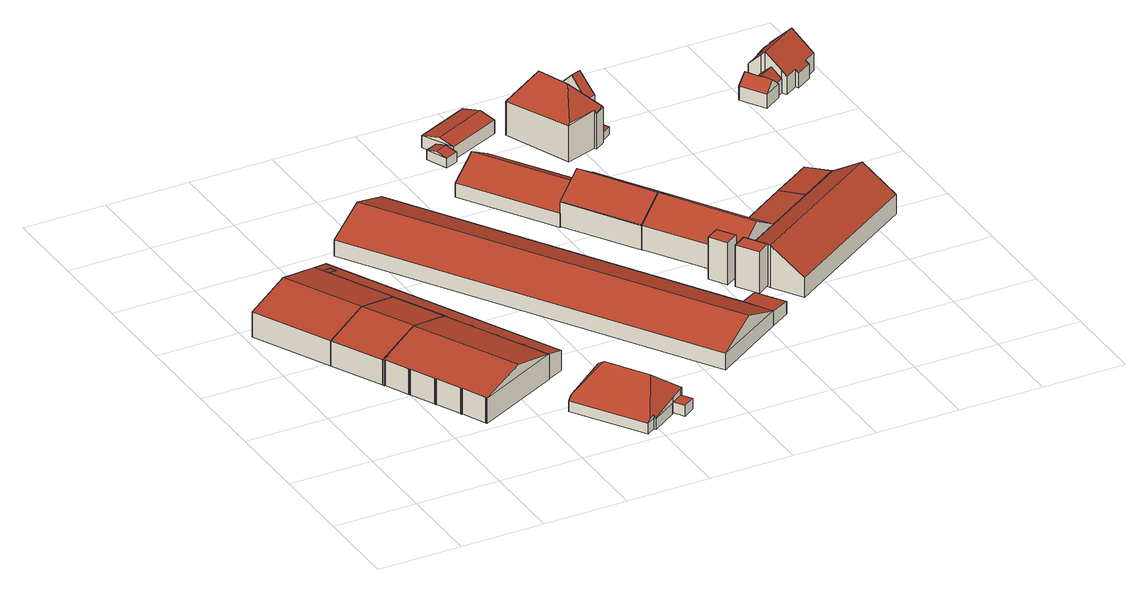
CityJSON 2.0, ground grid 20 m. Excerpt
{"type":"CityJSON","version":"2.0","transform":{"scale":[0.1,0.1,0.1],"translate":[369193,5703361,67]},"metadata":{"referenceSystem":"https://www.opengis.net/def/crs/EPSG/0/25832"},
"CityObjects":{
"building1":{"type":"Building","attributes":{"Gemeindeschluessel":"05911000","Geometrietyp2DReferenz":"3000","function":"31001_2700"},"address":[{"country":"Germany","locality":"Bochum","thoroughfareNumber":"80","thoroughfareName":"Vienhovenweg"}],"children":["building1-1","building1-2","building1-3","building1-4"]},
"building1-1":{"type":"BuildingPart","attributes":{"roofType":"5000","measuredHeight":9.25,"storeysAboveGround":1},"parents":["building1"],"geometry":[{"type":"Solid","lod":"2","boundaries":[[[[0,1,2,3]],[[4,5,6,7]],[[8,9,10,11]],[[3,2,9,8]],[[12,13,14,15,16,17]],[[8,11,15,14]],[[17,16,4,7]],[[13,12,0,3]],[[14,13,3,8]],[[12,17,7,0]],[[1,6,5,10,9,2]],[[7,6,1,0]],[[10,5,4,11]],[[16,11,4]],[[15,11,16]]]],"semantics":{"surfaces":[{"type":"WallSurface"},{"type":"RoofSurface"},{"type":"GroundSurface"},{"type":"ClosureSurface"}],"values":[[0,0,0,0,1,1,0,0,0,0,2,3,3,0,3]]}}]},
"building1-2":{"type":"BuildingPart","attributes":{"roofType":"2100","measuredHeight":6.23,"storeysAboveGround":1},"parents":["building1"],"geometry":[{"type":"Solid","lod":"2","boundaries":[[[[18,19,1,0]],[[20,21,19,18]],[[7,6,21,20]],[[20,18,0,7]],[[19,21,6,1]],[[0,1,6,7]]]],"semantics":{"surfaces":[{"type":"WallSurface"},{"type":"RoofSurface"},{"type":"GroundSurface"},{"type":"ClosureSurface"}],"values":[[0,0,0,1,2,3]]}}]},
"building1-3":{"type":"BuildingPart","attributes":{"roofType":"5000","measuredHeight":9.25,"storeysAboveGround":1},"parents":["building1"],"geometry":[{"type":"Solid","lod":"2","boundaries":[[[[22,23,24,25]],[[26,27,23,22]],[[28,29,27,26]],[[30,31,29,28]],[[32,33,31,30]],[[34,35,33,32]],[[36,37,35,34]],[[38,39,37,36]],[[40,41,39,38]],[[42,43,41,40]],[[44,45,43,42]],[[46,47,45,44]],[[48,49,47,46]],[[50,51,49,48]],[[52,53,51,50]],[[54,55,53,52]],[[56,57,58,55,54]],[[59,60,61,62,63]],[[64,65,60,59]],[[66,67,65,64]],[[68,69,67,66]],[[70,71,69,68]],[[72,73,71,70]],[[74,75,73,72]],[[76,77,75,74]],[[78,79,77,76]],[[80,81,79,78]],[[82,83,81,80]],[[84,85,83,82]],[[86,87,85,84]],[[88,89,87,86]],[[90,91,89,88]],[[92,93,91,90]],[[94,95,93,92]],[[25,24,95,94]],[[44,42,40,38,36,34,32,30,28,26,22,25,96,97,98,56,54,52,50,48,46]],[[92,90,88,86,84,82,80,78,76,74,72,70,68,66,64,59,63,99,97,96,94]],[[94,96,25]],[[23,27,29,31,33,35,37,39,41,43,45,47,49,51,53,55,58,61,60,65,67,69,71,73,75,77,79,81,83,85,87,89,91,93,95,24]],[[100,63,62]],[[57,56,101]],[[61,58,57,62]],[[57,101,100,62]],[[101,56,98]],[[63,100,99]],[[99,100,101,98,97]]]],"semantics":{"surfaces":[{"type":"WallSurface"},{"type":"RoofSurface"},{"type":"GroundSurface"},{"type":"ClosureSurface"}],"values":[[0,0,0,0,0,0,0,0,0,0,0,0,0,0,0,0,0,0,0,0,0,0,0,0,0,0,0,0,0,0,0,0,0,0,0,1,1,0,2,0,0,3,3,0,0,3]]}}]},
"building1-4":{"type":"BuildingPart","attributes":{"roofType":"3100","measuredHeight":9.27,"storeysAboveGround":1},"parents":["building1"],"geometry":[{"type":"MultiSurface","lod":"2","boundaries":[[[11,10,58,57]],[[62,61,5,4]],[[57,101,98,102,103,11]],[[4,103,102,99,100,62]],[[10,5,61,58]],[[5,10,11,4]],[[58,61,62,57]],[[16,15,11,103]],[[16,11,15]],[[102,98,97,99]],[[100,101,57,62]],[[99,97,98,101,100]]],"semantics":{"surfaces":[{"type":"WallSurface"},{"type":"RoofSurface"},{"type":"GroundSurface"},{"type":"ClosureSurface"}],"values":[0,0,1,1,2,3,3,0,3,0,3,3]}}]},
"building2":{"type":"Building","attributes":{"Gemeindeschluessel":"05911000","Geometrietyp2DReferenz":"3000","function":"51009_1610","roofType":"2100","measuredHeight":6.14},"geometry":[{"type":"Solid","lod":"2","boundaries":[[[[104,105,106,13]],[[107,108,105,104]],[[94,109,108,107]],[[92,110,109,94]],[[90,111,110,92]],[[88,112,111,90]],[[86,113,112,88]],[[84,114,113,86]],[[82,115,114,84]],[[80,116,115,82]],[[78,117,116,80]],[[76,118,117,78]],[[74,119,118,76]],[[72,120,119,74]],[[70,121,120,72]],[[68,122,121,70]],[[66,123,122,68]],[[64,124,123,66]],[[59,125,124,64]],[[63,126,125,59]],[[16,127,126,63]],[[17,128,127,16]],[[20,129,128,17]],[[18,130,129,20]],[[12,131,130,18]],[[13,106,131,12]],[[18,20,17,16,63,59,64,66,68,70,72,74,76,78,80,82,84,86,88,90,92,94,107,104,13,12]],[[105,108,109,110,111,112,113,114,115,116,117,118,119,120,121,122,123,124,125,126,127,128,129,130,131,106]]]],"semantics":{"surfaces":[{"type":"WallSurface"},{"type":"RoofSurface"},{"type":"GroundSurface"}],"values":[[0,0,0,0,0,0,0,0,0,0,0,0,0,0,0,0,0,0,0,0,0,0,0,0,0,0,1,2]]}}]},
"building3":{"type":"Building","attributes":{"Gemeindeschluessel":"05911000","Geometrietyp2DReferenz":"3000","function":"31001_2700","roofType":"5000","measuredHeight":9.01,"storeysAboveGround":1},"geometry":[{"type":"Solid","lod":"2","boundaries":[[[[132,133,134,135]],[[136,137,133,132]],[[138,139,137,136]],[[140,141,139,138]],[[142,143,141,140]],[[144,145,143,142]],[[146,147,145,144]],[[148,149,147,146]],[[150,151,149,148]],[[152,153,151,150]],[[154,155,153,152]],[[135,134,155,154]],[[156,157,158,159,160,161,162]],[[163,164,165,166,167]],[[168,163,167,157,156,169]],[[158,157,167,166,154,152]],[[169,156,142,140]],[[156,162,144,142]],[[168,169,140,138]],[[163,168,138,136]],[[165,164,132,135]],[[166,165,135,154]],[[161,160,148,146]],[[162,161,146,144]],[[160,159,150,148]],[[159,158,152,150]],[[164,163,136,132]],[[133,137,139,141,143,145,147,149,151,153,155,134]]]],"semantics":{"surfaces":[{"type":"WallSurface"},{"type":"RoofSurface"},{"type":"GroundSurface"}],"values":[[0,0,0,0,0,0,0,0,0,0,0,0,1,1,1,1,0,0,0,0,0,0,0,0,0,0,0,2]]}}]},
"building4":{"type":"Building","attributes":{"Gemeindeschluessel":"05911000","Geometrietyp2DReferenz":"3000","function":"31001_2523","roofType":"1000","measuredHeight":2.71,"storeysAboveGround":1},"geometry":[{"type":"Solid","lod":"2","boundaries":[[[[170,171,172,173]],[[174,175,171,170]],[[176,177,175,174]],[[173,172,177,176]],[[174,170,173,176]],[[171,175,177,172]]]],"semantics":{"surfaces":[{"type":"WallSurface"},{"type":"RoofSurface"},{"type":"GroundSurface"}],"values":[[0,0,0,0,1,2]]}}]},
"building5":{"type":"Building","attributes":{"Gemeindeschluessel":"05911000","Geometrietyp2DReferenz":"3000","function":"31001_2727"},"children":["building5-1","building5-2"]},
"building5-1":{"type":"BuildingPart","attributes":{"roofType":"5000","measuredHeight":8.03,"storeysAboveGround":1},"parents":["building5"],"geometry":[{"type":"Solid","lod":"2","boundaries":[[[[178,179,180,181]],[[182,183,179,178]],[[184,185,186,183,182]],[[181,180,187,188,189]],[[190,191,178,181]],[[189,184,182,191,190]],[[178,191,182]],[[189,190,181]],[[179,183,186,187,180]],[[188,185,184,189]],[[187,186,185,188]]]],"semantics":{"surfaces":[{"type":"WallSurface"},{"type":"RoofSurface"},{"type":"GroundSurface"},{"type":"ClosureSurface"}],"values":[[0,0,0,0,1,1,0,0,2,0,3]]}}]},
"building5-2":{"type":"BuildingPart","attributes":{"roofType":"2100","measuredHeight":3.59,"storeysAboveGround":1},"parents":["building5"],"geometry":[{"type":"Solid","lod":"2","boundaries":[[[[192,193,186,185]],[[194,195,193,192]],[[188,187,195,194]],[[194,192,185,188]],[[193,195,187,186]],[[187,188,185,186]]]],"semantics":{"surfaces":[{"type":"WallSurface"},{"type":"RoofSurface"},{"type":"GroundSurface"},{"type":"ClosureSurface"}],"values":[[0,0,0,1,2,3]]}}]},
"building6":{"type":"Building","attributes":{"Gemeindeschluessel":"05911000","Geometrietyp2DReferenz":"3000","function":"31001_2700","roofType":"3100","measuredHeight":3.1,"storeysAboveGround":1},"geometry":[{"type":"Solid","lod":"2","boundaries":[[[[196,197,198,199]],[[200,201,197,196]],[[202,203,201,200]],[[199,198,203,202]],[[196,204,200]],[[202,205,199]],[[199,205,204,196]],[[200,204,205,202]],[[197,201,203,198]]]],"semantics":{"surfaces":[{"type":"WallSurface"},{"type":"RoofSurface"},{"type":"GroundSurface"}],"values":[[0,0,0,0,0,0,1,1,2]]}}]},
"building7":{"type":"Building","attributes":{"Gemeindeschluessel":"05911000","Geometrietyp2DReferenz":"3000","function":"31001_2700","roofType":"3100","measuredHeight":7.53,"storeysAboveGround":1},"geometry":[{"type":"Solid","lod":"2","boundaries":[[[[206,207,208,209]],[[210,211,207,206]],[[212,213,211,210]],[[209,208,213,212]],[[206,214,210]],[[212,215,209]],[[209,215,214,206]],[[210,214,215,212]],[[207,211,213,208]]]],"semantics":{"surfaces":[{"type":"WallSurface"},{"type":"RoofSurface"},{"type":"GroundSurface"}],"values":[[0,0,0,0,0,0,1,1,2]]}}]},
"building8":{"type":"Building","attributes":{"Gemeindeschluessel":"05911000","Geometrietyp2DReferenz":"3000","function":"51002_1290","roofType":"1000","measuredHeight":10.4},"geometry":[{"type":"Solid","lod":"2","boundaries":[[[[216,217,218,219]],[[220,221,217,216]],[[222,223,221,220]],[[219,218,223,222]],[[220,216,219,222]],[[217,221,223,218]]]],"semantics":{"surfaces":[{"type":"WallSurface"},{"type":"RoofSurface"},{"type":"GroundSurface"}],"values":[[0,0,0,0,1,2]]}}]},
"building9":{"type":"Building","attributes":{"Gemeindeschluessel":"05911000","Geometrietyp2DReferenz":"3000","function":"31001_2726","roofType":"5000","measuredHeight":10.56,"storeysAboveGround":1},"geometry":[{"type":"Solid","lod":"2","boundaries":[[[[224,225,226,227]],[[228,229,225,224]],[[230,231,229,228]],[[232,233,231,230]],[[227,226,233,232]],[[234,235,236,237]],[[227,237,236,238,224]],[[238,236,235,230,228]],[[238,228,224]],[[234,237,227,232]],[[235,234,232,230]],[[225,229,231,233,226]]]],"semantics":{"surfaces":[{"type":"WallSurface"},{"type":"RoofSurface"},{"type":"GroundSurface"}],"values":[[0,0,0,0,0,1,1,0,0,0,0,2]]}}]},
"building10":{"type":"Building","attributes":{"Gemeindeschluessel":"05911000","Geometrietyp2DReferenz":"3000","function":"31001_2700","roofType":"3100","measuredHeight":4.18,"storeysAboveGround":1},"geometry":[{"type":"Solid","lod":"2","boundaries":[[[[239,240,241,242]],[[243,244,240,239]],[[245,246,244,243]],[[242,241,246,245]],[[239,247,243]],[[245,248,242]],[[242,248,247,239]],[[243,247,248,245]],[[240,244,246,241]]]],"semantics":{"surfaces":[{"type":"WallSurface"},{"type":"RoofSurface"},{"type":"GroundSurface"}],"values":[[0,0,0,0,0,0,1,1,2]]}}]},
"building11":{"type":"Building","attributes":{"Gemeindeschluessel":"05911000","Geometrietyp2DReferenz":"3000","function":"51002_1290","roofType":"1000","measuredHeight":10.37},"geometry":[{"type":"Solid","lod":"2","boundaries":[[[[249,250,251,252]],[[253,254,250,249]],[[255,256,254,253]],[[252,251,256,255]],[[253,249,252,255]],[[250,254,256,251]]]],"semantics":{"surfaces":[{"type":"WallSurface"},{"type":"RoofSurface"},{"type":"GroundSurface"}],"values":[[0,0,0,0,1,2]]}}]},
"building12":{"type":"Building","attributes":{"Gemeindeschluessel":"05911000","Geometrietyp2DReferenz":"3000","function":"31001_2726","roofType":"5000","measuredHeight":10.35,"storeysAboveGround":1},"geometry":[{"type":"Solid","lod":"2","boundaries":[[[[257,258,259,228]],[[260,261,258,257]],[[262,263,261,260]],[[264,265,263,262]],[[266,267,265,264]],[[268,269,267,266]],[[228,259,269,268]],[[268,266,264,262,270,271]],[[272,271,270,273,274]],[[274,273,260,257]],[[273,270,262,260]],[[272,274,257,228]],[[271,272,228,268]],[[258,261,263,265,267,269,259]]]],"semantics":{"surfaces":[{"type":"WallSurface"},{"type":"RoofSurface"},{"type":"GroundSurface"}],"values":[[0,0,0,0,0,0,0,1,1,0,0,0,0,2]]}}]},
"building13":{"type":"Building","attributes":{"Gemeindeschluessel":"05911000","Geometrietyp2DReferenz":"3000","function":"31001_2700","roofType":"5000","measuredHeight":14.89,"storeysAboveGround":2},"address":[{"country":"Germany","locality":"Bochum","thoroughfareNumber":"78","thoroughfareName":"Vienhovenweg"}],"geometry":[{"type":"Solid","lod":"2","boundaries":[[[[275,276,277,278]],[[279,280,276,275]],[[281,282,280,279]],[[283,284,282,281]],[[285,286,284,283]],[[287,288,286,285]],[[278,277,288,287]],[[283,289,290,291,285]],[[278,292,275]],[[281,279,275,292,290,289]],[[290,292,278,287,291]],[[281,289,283]],[[285,291,287]],[[276,280,282,284,286,288,277]]]],"semantics":{"surfaces":[{"type":"WallSurface"},{"type":"RoofSurface"},{"type":"GroundSurface"}],"values":[[0,0,0,0,0,0,0,1,1,1,1,0,0,2]]}}]},
"building14":{"type":"Building","attributes":{"Gemeindeschluessel":"05911000","Geometrietyp2DReferenz":"3000","function":"31001_2700","roofType":"3100","measuredHeight":12.78,"storeysAboveGround":2},"geometry":[{"type":"Solid","lod":"2","boundaries":[[[[293,294,295,279]],[[296,297,294,293]],[[298,299,297,296]],[[279,295,299,298]],[[293,300,296]],[[298,301,279]],[[279,301,300,293]],[[296,300,301,298]],[[294,297,299,295]]]],"semantics":{"surfaces":[{"type":"WallSurface"},{"type":"RoofSurface"},{"type":"GroundSurface"}],"values":[[0,0,0,0,0,0,1,1,2]]}}]},
"building15":{"type":"Building","attributes":{"Gemeindeschluessel":"05911000","Geometrietyp2DReferenz":"3000","function":"51009_1610","roofType":"1000","measuredHeight":1.72},"geometry":[{"type":"Solid","lod":"2","boundaries":[[[[302,303,304,305]],[[306,307,303,302]],[[308,309,307,306]],[[305,304,309,308]],[[306,302,305,308]],[[303,307,309,304]]]],"semantics":{"surfaces":[{"type":"WallSurface"},{"type":"RoofSurface"},{"type":"GroundSurface"}],"values":[[0,0,0,0,1,2]]}}]},
"building16":{"type":"Building","attributes":{"Gemeindeschluessel":"05911000","Geometrietyp2DReferenz":"3000","function":"31001_2726"},"children":["building16-1","building16-2"]},
"building16-1":{"type":"BuildingPart","attributes":{"roofType":"3100","measuredHeight":10.41,"storeysAboveGround":1},"parents":["building16"],"geometry":[{"type":"Solid","lod":"2","boundaries":[[[[310,311,312,313]],[[314,315,311,310]],[[262,316,315,314]],[[260,317,316,262]],[[318,319,317,260]],[[320,321,322,323]],[[324,325,321,320]],[[326,327,325,324]],[[328,329,327,326]],[[313,312,329,328]],[[320,323,318,260,262,314,310,313,324]],[[328,326,324,313]],[[311,315,316,317,319,322,321,325,327,329,312]],[[319,318,323,322]]]],"semantics":{"surfaces":[{"type":"WallSurface"},{"type":"RoofSurface"},{"type":"GroundSurface"},{"type":"ClosureSurface"}],"values":[[0,0,0,0,0,0,0,0,0,0,1,1,2,3]]}}]},
"building16-2":{"type":"BuildingPart","attributes":{"roofType":"2100","measuredHeight":6.02,"storeysAboveGround":1},"parents":["building16"],"geometry":[{"type":"Solid","lod":"2","boundaries":[[[[260,317,319,318,330]],[[331,332,317,260]],[[333,334,332,331]],[[335,322,334,333]],[[323,322,335]],[[333,331,260,330,335]],[[317,332,334,322,319]],[[323,335,330,318]],[[319,322,323,318]]]],"semantics":{"surfaces":[{"type":"WallSurface"},{"type":"RoofSurface"},{"type":"GroundSurface"},{"type":"ClosureSurface"}],"values":[[0,0,0,0,0,1,2,0,3]]}}]},
"building17":{"type":"Building","attributes":{"Gemeindeschluessel":"05911000","Geometrietyp2DReferenz":"3000","function":"31001_2700","roofType":"2100","measuredHeight":6.05,"storeysAboveGround":1},"geometry":[{"type":"Solid","lod":"2","boundaries":[[[[336,337,334,333]],[[338,339,337,336]],[[340,321,339,338]],[[335,322,321,340]],[[333,334,322,335]],[[340,338,336,333,335]],[[337,339,321,322,334]]]],"semantics":{"surfaces":[{"type":"WallSurface"},{"type":"RoofSurface"},{"type":"GroundSurface"}],"values":[[0,0,0,0,0,1,2]]}}]},
"building18":{"type":"Building","attributes":{"Gemeindeschluessel":"05911000","Geometrietyp2DReferenz":"3000","function":"31001_2463","roofType":"5000","measuredHeight":5.74,"storeysAboveGround":1},"geometry":[{"type":"Solid","lod":"2","boundaries":[[[[341,342,343,344]],[[345,346,342,341]],[[347,348,346,345]],[[349,350,348,347]],[[351,352,350,349]],[[353,354,352,351]],[[355,356,354,353]],[[344,343,356,355]],[[355,353,357]],[[358,357,353,351,359]],[[359,351,349,360]],[[349,347,360]],[[358,359,360,347,345,361]],[[361,345,341,362]],[[341,344,362]],[[358,361,362,344,355,357]],[[342,346,348,350,352,354,356,343]]]],"semantics":{"surfaces":[{"type":"WallSurface"},{"type":"RoofSurface"},{"type":"GroundSurface"}],"values":[[0,0,0,0,0,0,0,0,0,1,1,0,1,1,0,1,2]]}}]},
"building19":{"type":"Building","attributes":{"Gemeindeschluessel":"05911000","Geometrietyp2DReferenz":"3000","function":"31001_1010","roofType":"3100","measuredHeight":8.84,"storeysAboveGround":1},"geometry":[{"type":"Solid","lod":"2","boundaries":[[[[363,364,365,366]],[[367,368,364,363]],[[369,370,368,367]],[[371,350,370,369]],[[372,373,350,371]],[[374,348,373,372]],[[375,376,348,374]],[[377,378,376,375]],[[379,380,378,377]],[[381,382,380,379]],[[383,384,382,381]],[[385,386,384,383]],[[387,388,386,385]],[[389,390,388,387]],[[391,392,390,389]],[[393,394,392,391]],[[395,396,394,393]],[[366,365,396,395]],[[389,387,385,383,381,379,377,375,374,372,391]],[[371,369,367,363,366,395,393,391,372]],[[364,368,370,350,373,348,376,378,380,382,384,386,388,390,392,394,396,365]]]],"semantics":{"surfaces":[{"type":"WallSurface"},{"type":"RoofSurface"},{"type":"GroundSurface"}],"values":[[0,0,0,0,0,0,0,0,0,0,0,0,0,0,0,0,0,0,1,1,2]]}}]}
},
"vertices":[
[220,836,79],[220,836,17],[210,855,17],[210,855,79],[301,670,79],[301,670,17],[227,821,17],[227,821,79],[8,756,79],[8,756,17],[99,571,17],[99,571,79],[220,836,80],[210,855,80],[110,806,109],[200,621,109],[301,670,80],[227,821,80],
[246,849,71],[246,849,17],[254,834,71],[254,834,17],
[278,208,80],[278,208,17],[280,204,17],[280,204,80],[279,209,80],[279,209,17],[252,264,80],[252,264,17],[251,263,80],[251,263,17],[249,267,80],[249,267,17],[250,268,80],[250,268,17],[222,325,80],[222,325,17],[221,324,80],[221,324,17],[219,328,80],[219,328,17],[220,329,80],[220,329,17],[192,386,80],[192,386,17],[191,385,80],[191,385,17],[189,389,80],[189,389,17],[190,390,80],[190,390,17],[163,445,80],[163,445,17],[161,444,80],[161,444,17],[159,449,80],[159,449,79],[159,449,17],[363,543,80],[363,543,17],[361,548,17],[361,548,79],[361,548,80],[362,543,80],[362,543,17],[389,488,80],[389,488,17],[390,489,80],[390,489,17],[393,484,80],[393,484,17],[391,484,80],[391,484,17],[419,427,80],[419,427,17],[421,428,80],[421,428,17],[423,423,80],[423,423,17],[421,423,80],[421,423,17],[449,366,80],[449,366,17],[451,367,80],[451,367,17],[453,363,80],[453,363,17],[452,362,80],[452,362,17],[479,307,80],[479,307,17],[480,308,80],[480,308,17],[482,303,80],[482,303,17],[382,254,109],[261,499,109],[228,483,100],[287,512,102],[360,547,80],[161,449,80],
[261,499,110],[200,621,110],
[249,874,68],[249,874,19],[210,855,19],[521,322,68],[521,322,19],[482,303,19],[480,308,19],[479,307,19],[452,362,19],[453,363,19],[451,367,19],[449,366,19],[421,423,19],[423,423,19],[421,428,19],[419,427,19],[391,484,19],[393,484,19],[390,489,19],[389,488,19],[362,543,19],[363,543,19],[361,548,19],[301,670,19],[227,821,19],[254,834,19],[246,849,19],[220,836,19],
[473,183,45],[473,183,19],[476,178,19],[476,178,45],[568,244,45],[568,244,19],[602,191,45],[602,191,19],[670,86,45],[670,86,19],[678,73,45],[678,73,19],[673,69,45],[673,69,19],[645,51,45],[645,51,19],[583,11,45],[583,11,19],[580,15,45],[580,15,19],[559,2,45],[559,2,19],[455,165,45],[455,165,19],[678,73,64],[608,82,110],[567,7,52],[580,15,54],[583,11,48],[645,51,58],[673,69,63],[568,244,64],[473,183,49],[476,178,55],[463,170,53],[547,178,110],[602,191,64],[670,86,64],
[673,69,49],[673,69,22],[645,51,22],[645,51,49],[689,44,49],[689,44,22],[661,26,49],[661,26,22],
[321,972,55],[321,972,15],[833,165,15],[833,165,55],[495,1084,54],[495,1084,15],[966,342,54],[966,342,51],[966,342,15],[1007,277,15],[1007,277,51],[1007,277,53],[919,220,96],[406,1027,96],
[1014,373,46],[1014,373,15],[1056,308,46],[1056,308,15],
[717,1254,32],[717,1254,8],[688,1241,8],[688,1241,32],[740,1203,32],[740,1203,8],[709,1190,32],[709,1190,8],[728,1229,39],[698,1216,39],
[922,930,47],[922,930,12],[784,1146,12],[784,1146,47],[802,854,47],[802,854,12],[665,1070,47],[665,1070,12],[862,892,88],[725,1108,88],
[1033,491,120],[1033,491,16],[1007,532,16],[1007,532,120],[1002,471,120],[1002,471,16],[976,512,120],[976,512,16],
[922,931,75],[922,931,15],[922,930,15],[922,930,75],[1026,761,75],[1026,761,15],[909,686,75],[909,686,15],[802,854,75],[802,854,15],[802,854,77],[909,686,77],[968,724,121],[862,892,121],[1026,761,77],
[833,1350,36],[833,1350,7],[703,1293,7],[703,1293,36],[867,1271,40],[867,1271,7],[738,1214,40],[738,1214,7],[852,1307,49],[722,1250,49],
[1074,427,120],[1074,427,17],[1043,476,17],[1043,476,120],[1044,407,120],[1044,407,17],[1012,456,120],[1012,456,17],
[1120,614,75],[1120,614,17],[1026,761,17],[1156,558,75],[1156,558,17],[1038,483,75],[1038,483,17],[1033,491,75],[1033,491,17],[1007,532,76],[1007,532,17],[909,686,76],[909,686,17],[1098,521,120],[969,724,120],[1026,761,78],[1156,558,78],[1120,614,77],
[991,1296,94],[991,1296,5],[887,1257,5],[887,1257,88],[1007,1253,94],[1007,1253,5],[1053,1129,94],[1053,1129,5],[1029,1114,92],[1029,1114,5],[1026,1119,99],[1026,1119,5],[952,1096,94],[952,1096,5],[1049,1127,99],[984,1161,154],[955,1097,99],[956,1238,154],
[1032,1262,94],[1032,1262,10],[1007,1253,10],[1061,1182,94],[1061,1182,10],[1036,1173,94],[1036,1173,10],[1046,1222,138],[1022,1213,138],
[1061,1182,30],[1061,1182,12],[1036,1173,12],[1036,1173,30],[1076,1145,30],[1076,1145,12],[1053,1129,30],[1053,1129,12],
[1074,427,116],[1074,427,15],[1077,421,15],[1077,421,119],[1043,476,80],[1043,476,15],[1038,483,15],[1156,558,15],[1156,557,75],[1156,557,15],[1373,695,75],[1373,695,15],[1277,634,15],[1277,634,75],[1412,634,119],[1412,634,15],[1457,563,63],[1457,563,15],[1122,350,63],[1122,350,15],
[1156,557,76],[1120,614,66],[1120,614,15],[1241,692,66],[1241,692,15],[1277,634,76],
[1336,752,66],[1336,752,15],[1341,744,67],[1341,744,15],[1373,695,76],
[1425,1162,50],[1425,1162,16],[1383,1135,16],[1383,1135,50],[1433,1149,50],[1433,1149,16],[1450,1160,50],[1450,1160,16],[1477,1118,50],[1477,1118,16],[1460,1107,50],[1460,1107,16],[1462,1103,50],[1462,1103,16],[1420,1076,50],[1420,1076,16],[1441,1090,73],[1426,1115,74],[1426,1115,73],[1463,1139,73],[1425,1115,73],[1404,1149,73],
[1518,1118,52],[1518,1118,16],[1556,1142,16],[1556,1142,52],[1513,1125,60],[1513,1125,16],[1484,1106,60],[1484,1106,16],[1477,1118,71],[1455,1152,105],[1455,1152,16],[1450,1160,95],[1433,1186,64],[1433,1186,16],[1484,1219,64],[1484,1219,16],[1478,1227,54],[1478,1227,16],[1484,1231,54],[1484,1231,16],[1490,1241,49],[1490,1241,16],[1507,1252,49],[1507,1252,16],[1519,1253,54],[1519,1253,16],[1524,1257,54],[1524,1257,16],[1552,1214,105],[1552,1214,16],[1581,1168,59],[1581,1168,16],[1551,1149,59],[1551,1149,16]
]}
